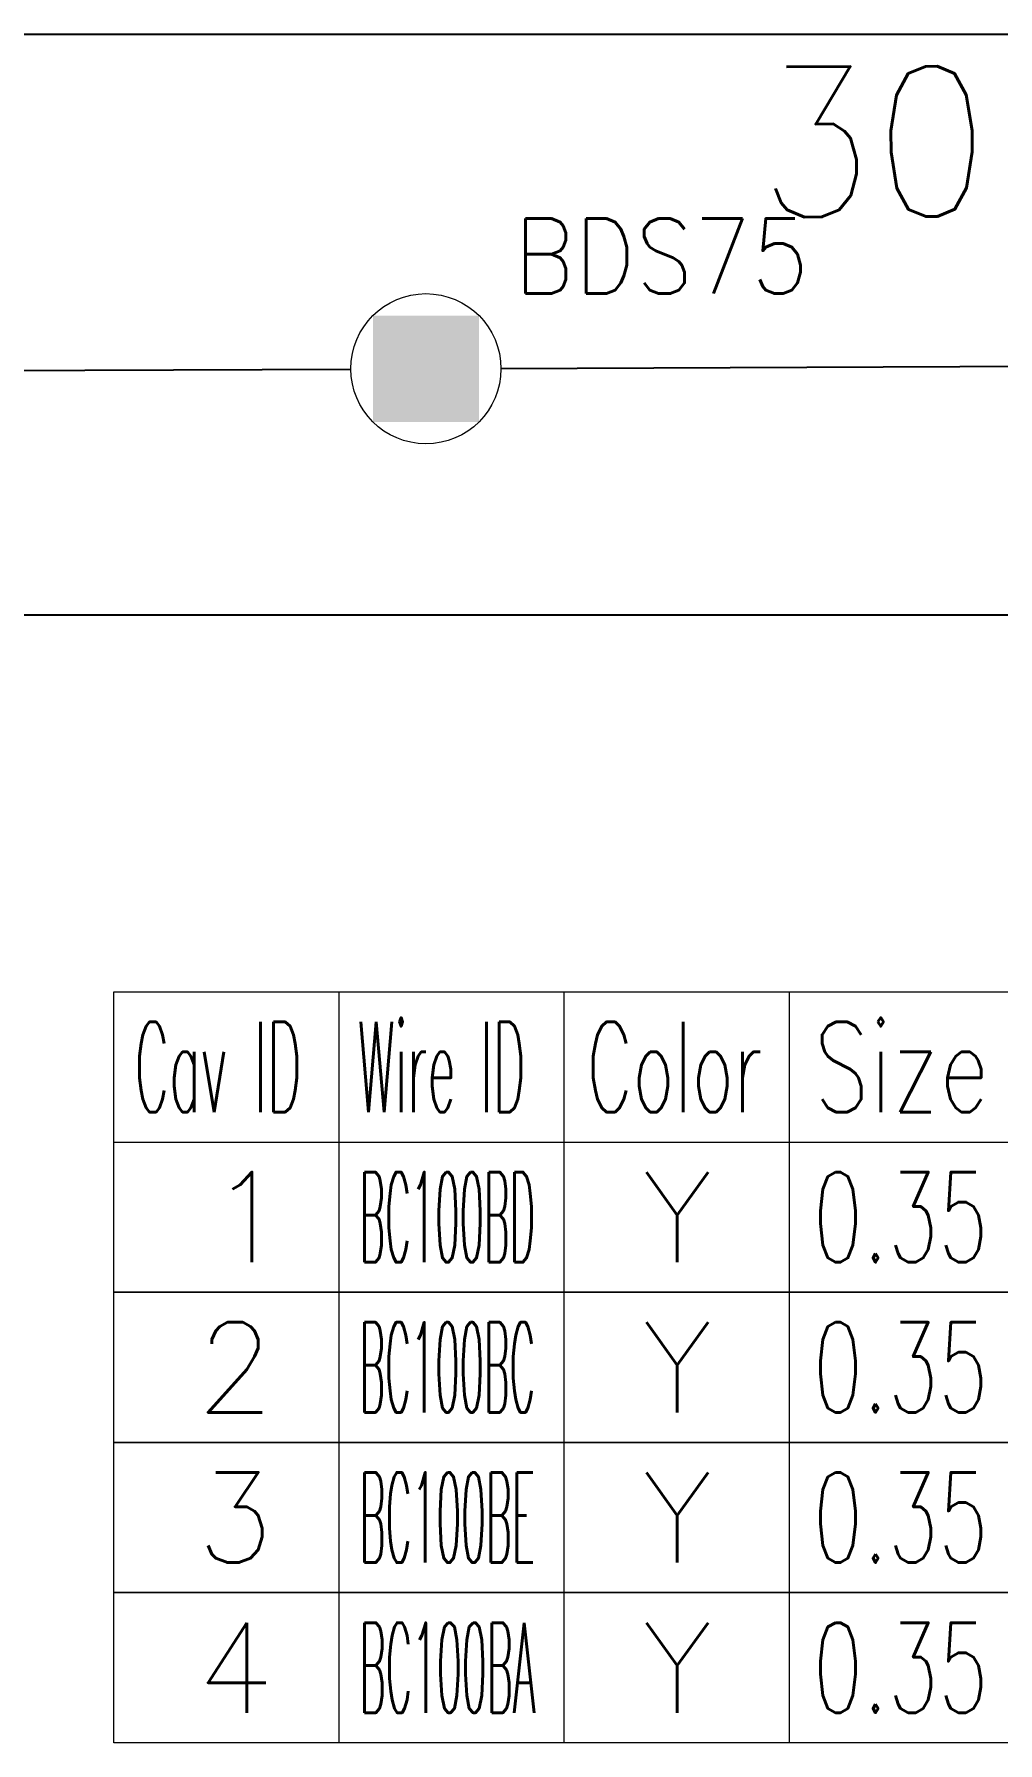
# Model space of a CAD drawing. Header units: inches. Extents: x 47316 to 59086, y 3141 to 11743.
# Drawn here: x 51349.3 to 51381.4, y 5779.4 to 5836.3 of the extents above; entities that cross this region are included whole.
import ezdxf

# ---------------------------------------------------------------- set-up
doc = ezdxf.new("R2010")
doc.units = ezdxf.units.IN
doc.header["$MEASUREMENT"] = 0
doc.styles.get("Standard").update_dxf_attribs({"font": ''})
doc.styles.get('Standard').set_extended_font_data('SimSun')
doc.linetypes.add('_VH_OTCON', pattern='A,0.0001,[7,VeSys.shx,S=0.1,R=0,X=0,Y=0],-0.4,[7,VeSys.shx,S=0.1,R=0,X=0,Y=0],-0.4,["X",Standard,S=1,R=0,X=-0.5,Y=-0.5],-0.0001,[7,VeSys.shx,S=0.1,R=0,X=0,Y=0],-0.4', length=1.2002)

msp = doc.modelspace()

# ---------------------------------------------------------------- linework, layer by layer
at = {"color": 1}
for p, q in [((51321.741, 5836.307), (51408.44, 5836.307)), ((51408.44, 5816.961), (51321.741, 5816.961))]:
    msp.add_line(p, q, dxfattribs=at)
at = {"color": 0, "linetype": '_VH_OTCON', "ltscale": 5}
for p, q in [((51330.429, 5825.039), (51359.83, 5825.158)), ((51364.83, 5825.178), (51389.287, 5825.277))]:
    msp.add_line(p, q, dxfattribs=at)
at = {"color": 0, "linetype": 'Continuous', "lineweight": 15}
for p, q in [((51351.938, 5804.423), (51434.438, 5804.423)), ((51351.938, 5799.423), (51351.938, 5804.423)), ((51351.938, 5799.423), (51434.438, 5799.423))]:
    msp.add_line(p, q, dxfattribs=at)
at = {"color": 7, "linetype": 'Continuous', "lineweight": 15}
for p, q in [((51359.438, 5799.423), (51359.438, 5804.423)), ((51366.938, 5799.423), (51366.938, 5804.423)), ((51374.438, 5799.423), (51374.438, 5804.423))]:
    msp.add_line(p, q, dxfattribs=at)
at = {"color": 102, "linetype": 'Continuous', "lineweight": 15}
for p, q in [((51359.438, 5794.423), (51359.438, 5799.423)), ((51366.938, 5794.423), (51366.938, 5799.423)), ((51374.438, 5794.423), (51374.438, 5799.423)), ((51359.438, 5789.423), (51359.438, 5794.423)), ((51366.938, 5789.423), (51366.938, 5794.423)), ((51374.438, 5789.423), (51374.438, 5794.423)), ((51359.438, 5784.423), (51359.438, 5789.423)), ((51366.938, 5784.423), (51366.938, 5789.423)), ((51374.438, 5784.423), (51374.438, 5789.423)), ((51359.438, 5779.423), (51359.438, 5784.423)), ((51366.938, 5779.423), (51366.938, 5784.423)), ((51374.438, 5779.423), (51374.438, 5784.423))]:
    msp.add_line(p, q, dxfattribs=at)
at = {"color": 0, "linetype": 'Continuous', "lineweight": 15}
for points in [[(51351.938, 5794.423), (51351.938, 5799.423), (51434.438, 5799.423), (51434.438, 5794.423)], [(51351.938, 5789.423), (51351.938, 5794.423), (51434.438, 5794.423), (51434.438, 5789.423)], [(51351.938, 5784.423), (51351.938, 5789.423), (51434.438, 5789.423), (51434.438, 5784.423)], [(51351.938, 5779.423), (51351.938, 5784.423), (51434.438, 5784.423), (51434.438, 5779.423)]]:
    msp.add_lwpolyline(points, close=True, dxfattribs=at)
msp.add_circle((51362.33, 5825.168), 2.5, dxfattribs=at)
at = {"color": 0, "linetype": 'Continuous', "lineweight": 15, "extrusion": (0, 0, -1)}
msp.add_solid([(-51360.562, 5826.936), (-51360.562, 5823.4), (-51364.097, 5826.936), (-51364.097, 5823.4)], dxfattribs=at)

# ---------------------------------------------------------------- texts
at = {"color": 7, "linetype": '_VH_OTCON', "lineweight": 18, "ltscale": 5, "insert": (51373.375, 5835.213), "char_height": 5, "width": 8.57143, "attachment_point": 1, "rotation": 0.232}
msp.add_mtext('\\Fromans.shx;\\W0.9000000000;\\T1.0000000000;\\o\\l30', dxfattribs=at)
at = {"color": 21, "linetype": 'Continuous', "lineweight": 15, "attachment_point": 1}
for s, insert, char_height, width in [('\\Fromans.shx;\\W0.9000000000;\\T1.0000000000;\\o\\lBDS75', (51365.258, 5830.168), 2.5, 10.92857), ('\\Fromans.shx;\\W0.3159722222;\\T1.0000000000;\\o\\lBC100BD', (51360.119, 5798.423), 3, 6.5), ('\\Fromans.shx;\\W0.6500000000;\\T1.0000000000;\\o\\l0.35', (51375.217, 5798.423), 3, 6.5), ('\\Fromans.shx;\\W0.3159722222;\\T1.0000000000;\\o\\lBC100BC', (51360.119, 5793.423), 3, 6.5), ('\\Fromans.shx;\\W0.6500000000;\\T1.0000000000;\\o\\l0.35', (51375.217, 5793.423), 3, 6.5), ('\\Fromans.shx;\\W0.3204225352;\\T1.0000000000;\\o\\lBC100BE', (51360.122, 5788.423), 3, 6.5), ('\\Fromans.shx;\\W0.6500000000;\\T1.0000000000;\\o\\l0.35', (51375.217, 5788.423), 3, 6.5), ('\\Fromans.shx;\\W0.3226950355;\\T1.0000000000;\\o\\lBC100BA', (51360.123, 5783.423), 3, 6.5), ('\\Fromans.shx;\\W0.6500000000;\\T1.0000000000;\\o\\l0.35', (51375.217, 5783.423), 3, 6.5)]:
    msp.add_mtext(s, dxfattribs=dict(at, insert=insert, char_height=char_height, width=width))
at = {"color": 7, "linetype": 'Continuous', "lineweight": 15, "char_height": 3, "attachment_point": 1}
for s, insert, width in [('\\Fromans.shx;\\W0.4292452830;\\T1.0000000000;\\o\\lCav ID', (51352.622, 5803.423), 6.5), ('\\Fromans.shx;\\W0.4026548673;\\T1.0000000000;\\o\\lWire ID', (51360.053, 5803.423), 6.5), ('\\Fromans.shx;\\W0.5687500000;\\T1.0000000000;\\o\\lColor', (51367.682, 5803.423), 6.5), ('\\Fromans.shx;\\W0.7222222222;\\T1.0000000000;\\o\\lSize', (51375.248, 5803.423), 6.5), ('\\Fromans.shx;\\W1.0000000000;\\T1.0000000000;\\o\\l1', (51355.117, 5798.423), 2.85714), ('\\Fromans.shx;\\W1.0000000000;\\T1.0000000000;\\o\\l2', (51354.688, 5793.423), 2.85714), ('\\Fromans.shx;\\W1.0000000000;\\T1.0000000000;\\o\\l3', (51354.688, 5788.423), 2.85714), ('\\Fromans.shx;\\W1.0000000000;\\T1.0000000000;\\o\\l4', (51354.688, 5783.423), 2.85714)]:
    msp.add_mtext(s, dxfattribs=dict(at, insert=insert, width=width))
at = {"color": 140, "linetype": 'Continuous', "lineweight": 15, "char_height": 3, "width": 2.57143, "attachment_point": 1}
for insert in [(51369.546, 5798.423), (51369.546, 5793.423), (51369.546, 5788.423), (51369.546, 5783.423)]:
    msp.add_mtext('\\Fromans.shx;\\W1.0000000000;\\T1.0000000000;\\o\\lY', dxfattribs=dict(at, insert=insert))

doc.saveas('drawing.dxf')
